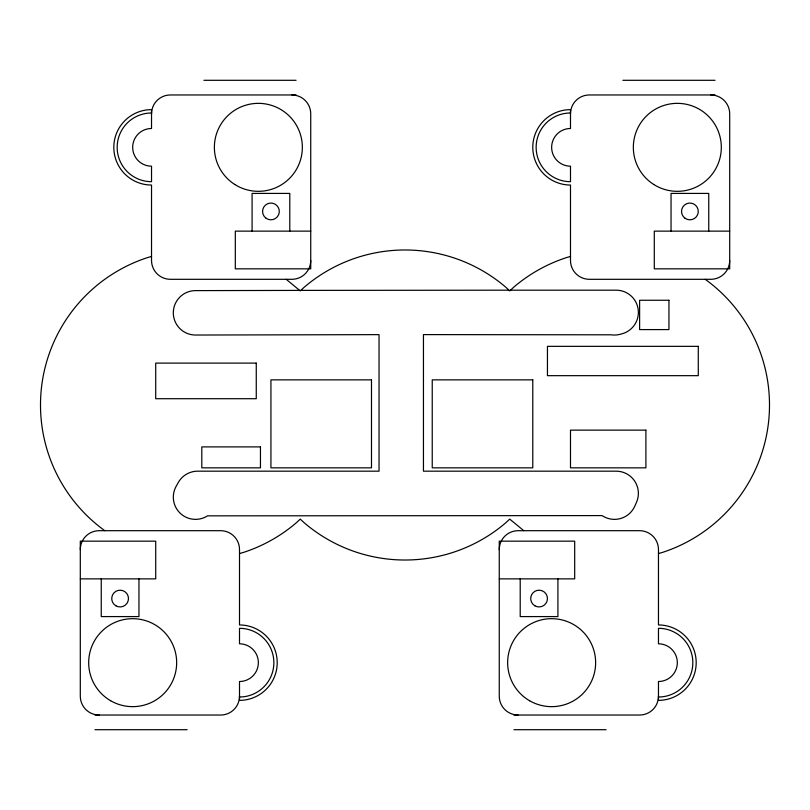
<?xml version="1.0" encoding="UTF-8"?>
<svg xmlns="http://www.w3.org/2000/svg" width="810" height="810" viewBox="0 0 810 810"><rect width="100%" height="100%" fill="white"/><g stroke="black" fill="none" stroke-linecap="round" stroke-linejoin="round"><path stroke-width="1.21" d="M151.531 256.466L147.612 257.57A155.014 155.014 0 0 0 104.399 530.408L104.814 530.692M570.493 256.466L566.575 257.57A155.014 155.014 0 0 0 513.803 287.125L509.743 290.881L505.673 287.125A155.014 155.014 0 0 0 304.327 287.125L300.257 290.881L286.214 279.308M239.507 553.534L243.425 552.43A155.014 155.014 0 0 0 296.197 522.875L300.257 519.119L304.327 522.875A155.014 155.014 0 0 0 505.673 522.875L509.743 519.119L523.787 530.692M658.469 553.534L662.388 552.43A155.014 155.014 0 0 0 705.601 279.592L705.186 279.308M299.74 290.405L195.473 290.618A22.204 22.204 0 0 0 173.31 312.873A22.204 22.204 0 0 0 195.564 335.036L379.039 334.641L379.039 471.177L197.63 471.177A22.204 22.204 0 0 0 178.23 482.578L176.124 486.364A22.204 22.204 0 0 0 207.522 515.848L602.113 515.595L603.48 516.456A22.204 22.204 0 0 0 634.756 506.23L636.447 502.443A22.204 22.204 0 0 0 616.177 471.177L423.448 471.177L423.448 334.601L611.368 334.813A22.204 22.204 0 0 0 617.878 334.773A39.872 39.872 0 0 0 621.705 333.892A22.204 22.204 0 0 0 616.177 290.183L510.492 290.183M300.783 290.395L508.994 290.183M203.897 80.301L296.065 80.301M622.86 80.301L715.038 80.301M296.065 94.962L170.383 94.962A18.853 18.853 0 0 0 151.531 113.815M715.038 94.962L589.346 94.962A18.853 18.853 0 0 0 570.493 113.815M310.736 231.133L235.315 231.133L235.315 268.839L310.736 268.839L310.736 113.815A18.853 18.853 0 0 0 291.883 94.962M729.699 231.133L654.288 231.133L654.288 268.839L729.699 268.839L729.699 113.815A18.853 18.853 0 0 0 710.846 94.962M80.301 578.866L155.712 578.866L155.712 541.161L80.301 541.161L80.301 696.185A18.853 18.853 0 0 0 99.154 715.038M499.264 578.866L574.685 578.866L574.685 541.161L499.264 541.161L499.264 696.185A18.853 18.853 0 0 0 518.116 715.038M94.962 715.038L220.654 715.038A18.853 18.853 0 0 0 239.507 696.185M513.935 715.038L639.616 715.038A18.853 18.853 0 0 0 658.469 696.185M94.962 729.699L187.14 729.699M513.935 729.699L606.103 729.699M708.75 231.133L708.75 193.418L671.044 193.418L671.044 231.133M557.918 578.866L557.918 616.582L520.212 616.582L520.212 578.866M289.788 231.133L289.788 193.418L252.082 193.418L252.082 231.133M138.956 578.866L138.956 616.582L101.25 616.582L101.25 578.866M658.469 697.015A34.354 34.354 0 0 0 692.833 662.661A34.354 34.354 0 0 0 658.469 628.307L658.469 643.808A18.853 18.853 0 0 1 677.332 662.661A18.853 18.853 0 0 1 658.469 681.514L658.469 700.366A37.706 37.706 0 0 0 696.185 662.661A37.706 37.706 0 0 0 658.469 624.956L658.469 549.544A18.853 18.853 0 0 0 639.616 530.692L518.116 530.692A18.853 18.853 0 0 0 499.264 549.544M570.493 112.985A34.354 34.354 0 0 0 536.139 147.339A34.354 34.354 0 0 0 570.493 181.693L570.493 166.192A18.853 18.853 0 0 1 551.64 147.339A18.853 18.853 0 0 1 570.493 128.486L570.493 109.633A37.706 37.706 0 0 0 532.788 147.339A37.706 37.706 0 0 0 570.493 185.044L570.493 260.455A18.853 18.853 0 0 0 589.346 279.308L710.846 279.308A18.853 18.853 0 0 0 729.699 260.455M239.507 697.015A34.354 34.354 0 0 0 273.861 662.661A34.354 34.354 0 0 0 239.507 628.307L239.507 643.808A18.853 18.853 0 0 1 258.36 662.661A18.853 18.853 0 0 1 239.507 681.514L239.507 700.366A37.706 37.706 0 0 0 277.212 662.661A37.706 37.706 0 0 0 239.507 624.956L239.507 549.544A18.853 18.853 0 0 0 220.654 530.692L99.154 530.692A18.853 18.853 0 0 0 80.301 549.544M151.531 112.985A34.354 34.354 0 0 0 117.166 147.339A34.354 34.354 0 0 0 151.531 181.693L151.531 166.192A18.853 18.853 0 0 1 132.668 147.339A18.853 18.853 0 0 1 151.531 128.486L151.531 109.633A37.706 37.706 0 0 0 113.815 147.339A37.706 37.706 0 0 0 151.531 185.044L151.531 260.455A18.853 18.853 0 0 0 170.383 279.308L291.883 279.308A18.853 18.853 0 0 0 310.736 260.455M668.949 300.257L639.616 300.257L639.616 329.589L668.949 329.589L668.949 300.257M698.281 346.346L547.449 346.346L547.449 375.668L698.281 375.668L698.281 346.346M256.264 363.103L155.712 363.103L155.712 398.712L256.264 398.712L256.264 363.103M371.486 379.86L270.935 379.86L270.935 467.846L371.486 467.846L371.486 379.86M532.788 379.86L432.236 379.86L432.236 467.846L532.788 467.846L532.788 379.86M645.904 430.14L570.493 430.14L570.493 467.846L645.904 467.846L645.904 430.14M260.455 446.897L201.801 446.897L201.801 467.846L260.455 467.846L260.455 446.897M534.883 605.819A8.383 8.383 0 0 0 547.449 598.56A8.383 8.383 0 0 0 534.883 591.31A8.383 8.383 0 0 0 534.883 605.819M529.639 700.761A43.993 43.993 0 0 0 595.633 662.661A43.993 43.993 0 0 0 529.639 624.571A43.993 43.993 0 0 0 529.639 700.761M685.017 218.244A8.383 8.383 0 0 0 698.24 212.26A8.383 8.383 0 0 0 686.434 203.806A8.383 8.383 0 0 0 685.017 218.244M653.69 184.437A43.993 43.993 0 0 0 721.275 149.253A43.993 43.993 0 0 0 657.011 108.317A43.993 43.993 0 0 0 653.69 184.437M115.911 605.819A8.383 8.383 0 0 0 128.486 598.56A8.383 8.383 0 0 0 115.911 591.31A8.383 8.383 0 0 0 115.911 605.819M110.676 700.761A43.993 43.993 0 0 0 176.661 662.661A43.993 43.993 0 0 0 110.676 624.571A43.993 43.993 0 0 0 110.676 700.761M266.055 218.244A8.383 8.383 0 0 0 279.268 212.26A8.383 8.383 0 0 0 267.472 203.806A8.383 8.383 0 0 0 266.055 218.244M234.728 184.437A43.993 43.993 0 0 0 302.312 149.253A43.993 43.993 0 0 0 238.049 108.317A43.993 43.993 0 0 0 234.728 184.437"/></g></svg>
